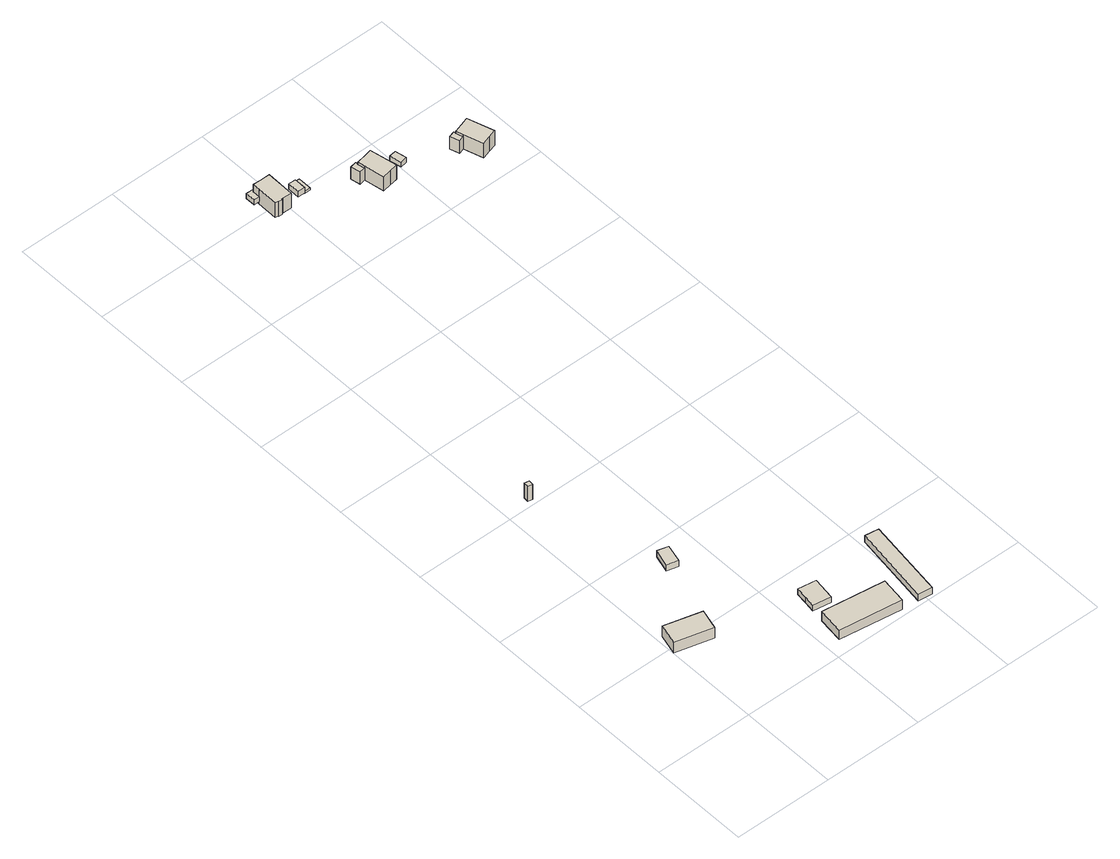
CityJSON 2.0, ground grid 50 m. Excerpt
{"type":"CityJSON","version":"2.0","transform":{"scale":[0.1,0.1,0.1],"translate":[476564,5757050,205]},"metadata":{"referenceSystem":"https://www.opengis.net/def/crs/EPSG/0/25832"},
"CityObjects":{
"building1":{"type":"Building","attributes":{"Gemeindeschluessel":"05766056","BezugspunktDach":"2000","function":"31001_2000","measuredHeight":7.56},"address":[{"country":"Germany","locality":"Oerlinghausen","thoroughfareNumber":"20","thoroughfareName":"Ravensberger Straße"}],"geometry":[{"type":"Solid","lod":"1","boundaries":[[[[0,1,2,3]],[[4,5,6,7]],[[4,7,3,2]],[[5,4,2,1]],[[6,5,1,0]],[[7,6,0,3]]]]}]},
"building2":{"type":"Building","attributes":{"Gemeindeschluessel":"05766056","BezugspunktDach":"2000","function":"51003_1201","measuredHeight":8.95},"address":[{"country":"Germany"}],"geometry":[{"type":"Solid","lod":"1","boundaries":[[[[8,9,10,11]],[[12,13,14,15]],[[12,15,11,10]],[[13,12,10,9]],[[14,13,9,8]],[[15,14,8,11]]]]}]},
"building3":{"type":"Building","attributes":{"Gemeindeschluessel":"05766056","BezugspunktDach":"2000","function":"31001_2611","measuredHeight":4.35},"address":[{"country":"Germany","locality":"Oerlinghausen","thoroughfareNumber":"22","thoroughfareName":"Ravensberger Straße"}],"geometry":[{"type":"Solid","lod":"1","boundaries":[[[[16,17,18,19]],[[20,21,22,23]],[[20,23,19,18]],[[21,20,18,17]],[[22,21,17,16]],[[23,22,16,19]]]]}]},
"building4":{"type":"Building","attributes":{"Gemeindeschluessel":"05766056","BezugspunktDach":"2000","function":"31001_2000","measuredHeight":3.25},"address":[{"country":"Germany","locality":"Oerlinghausen","thoroughfareNumber":"20","thoroughfareName":"Ravensberger Straße"}],"geometry":[{"type":"Solid","lod":"1","boundaries":[[[[24,25,26,27,28]],[[29,30,31,32,33]],[[29,33,28,27]],[[30,29,27,26]],[[31,30,26,25]],[[32,31,25,24]],[[33,32,24,28]]]]}]},
"building5":{"type":"Building","attributes":{"Gemeindeschluessel":"05766056","BezugspunktDach":"2000","function":"31001_2000","measuredHeight":5.63},"address":[{"country":"Germany","locality":"Oerlinghausen","thoroughfareNumber":"20","thoroughfareName":"Ravensberger Straße"}],"geometry":[{"type":"Solid","lod":"1","boundaries":[[[[34,35,36,37]],[[38,39,40,41]],[[38,41,37,36]],[[39,38,36,35]],[[40,39,35,34]],[[41,40,34,37]]]]}]},
"building6":{"type":"Building","attributes":{"Gemeindeschluessel":"05766056","BezugspunktDach":"2000","function":"31001_2000","measuredHeight":3.88},"address":[{"country":"Germany","locality":"Oerlinghausen","thoroughfareNumber":"20","thoroughfareName":"Ravensberger Straße"}],"geometry":[{"type":"Solid","lod":"1","boundaries":[[[[42,43,44,45]],[[46,47,48,49]],[[46,49,45,44]],[[47,46,44,43]],[[48,47,43,42]],[[49,48,42,45]]]]}]},
"building7":{"type":"Building","attributes":{"Gemeindeschluessel":"05766056","BezugspunktDach":"2000","function":"51009_1610","measuredHeight":2.99},"address":[{"country":"Germany"}],"geometry":[{"type":"Solid","lod":"1","boundaries":[[[[50,51,52,53,54,55]],[[56,57,58,59,60,61]],[[56,61,55,54]],[[57,56,54,53]],[[58,57,53,52]],[[59,58,52,51]],[[60,59,51,50]],[[61,60,50,55]]]]}]},
"building8":{"type":"Building","attributes":{"Gemeindeschluessel":"05766056","BezugspunktDach":"2000","function":"31001_1010","measuredHeight":10.15,"storeysAboveGround":2},"address":[{"country":"Germany","locality":"Oerlinghausen","thoroughfareNumber":"20","thoroughfareName":"Hanegge"}],"geometry":[{"type":"Solid","lod":"1","boundaries":[[[[62,63,64,65,66,67,68,69,70,71,72,73]],[[74,75,76,77,78,79,80,81,82,83,84,85]],[[74,85,73,72]],[[75,74,72,71]],[[76,75,71,70]],[[77,76,70,69]],[[78,77,69,68]],[[79,78,68,67]],[[80,79,67,66]],[[81,80,66,65]],[[82,81,65,64]],[[83,82,64,63]],[[84,83,63,62]],[[85,84,62,73]]]]}]},
"building9":{"type":"Building","attributes":{"Gemeindeschluessel":"05766056","BezugspunktDach":"2000","function":"31001_2463","measuredHeight":3.27,"storeysAboveGround":1},"address":[{"country":"Germany","locality":"Oerlinghausen","thoroughfareNumber":"20","thoroughfareName":"Hanegge"}],"geometry":[{"type":"Solid","lod":"1","boundaries":[[[[86,87,88,89]],[[90,91,92,93]],[[90,93,89,88]],[[91,90,88,87]],[[92,91,87,86]],[[93,92,86,89]]]]}]},
"building10":{"type":"Building","attributes":{"Gemeindeschluessel":"05766056","BezugspunktDach":"2000","function":"31001_2463","measuredHeight":1.03,"storeysAboveGround":1},"address":[{"country":"Germany","locality":"Oerlinghausen","thoroughfareNumber":"20","thoroughfareName":"Hanegge"}],"geometry":[{"type":"Solid","lod":"1","boundaries":[[[[94,95,96,97]],[[98,99,100,101]],[[98,101,97,96]],[[99,98,96,95]],[[100,99,95,94]],[[101,100,94,97]]]]}]},
"building11":{"type":"Building","attributes":{"Gemeindeschluessel":"05766056","function":"31001_1010"},"address":[{"country":"Germany","locality":"Oerlinghausen","thoroughfareNumber":"18","thoroughfareName":"Hanegge"}],"children":["building11-1","building11-2"]},
"building11-1":{"type":"BuildingPart","attributes":{"BezugspunktDach":"2000","measuredHeight":10},"parents":["building11"],"geometry":[{"type":"Solid","lod":"1","boundaries":[[[[102,103,104,105,106,107,108,109]],[[110,111,112,113,114,115,116,117]],[[110,117,109,108]],[[111,110,108,107]],[[112,111,107,106]],[[113,112,106,105]],[[114,113,105,104]],[[115,114,104,103]],[[116,115,103,102]],[[117,116,102,109]]]]}]},
"building11-2":{"type":"BuildingPart","attributes":{"BezugspunktDach":"2000","measuredHeight":7.31},"parents":["building11"],"geometry":[{"type":"Solid","lod":"1","boundaries":[[[[118,119,120,121,122,123]],[[124,125,126,113,112,111]],[[124,111,123,122]],[[125,124,122,121]],[[126,125,121,120]],[[113,126,120,119]],[[112,113,119,118]],[[111,112,118,123]]]]}]},
"building12":{"type":"Building","attributes":{"Gemeindeschluessel":"05766056","BezugspunktDach":"2000","function":"31001_2000","measuredHeight":2.85},"address":[{"country":"Germany","locality":"Oerlinghausen","thoroughfareNumber":"18","thoroughfareName":"Hanegge"}],"geometry":[{"type":"Solid","lod":"1","boundaries":[[[[127,128,129,130]],[[131,132,133,134]],[[131,134,130,129]],[[132,131,129,128]],[[133,132,128,127]],[[134,133,127,130]]]]}]},
"building13":{"type":"Building","attributes":{"Gemeindeschluessel":"05766056","function":"31001_1010"},"address":[{"country":"Germany","locality":"Oerlinghausen","thoroughfareNumber":"16","thoroughfareName":"Hanegge"}],"children":["building13-1","building13-2"]},
"building13-1":{"type":"BuildingPart","attributes":{"BezugspunktDach":"2000","measuredHeight":10.13},"parents":["building13"],"geometry":[{"type":"Solid","lod":"1","boundaries":[[[[135,136,137,138,139,140,141,142]],[[143,144,145,146,147,148,149,150]],[[143,150,142,141]],[[144,143,141,140]],[[145,144,140,139]],[[146,145,139,138]],[[147,146,138,137]],[[148,147,137,136]],[[149,148,136,135]],[[150,149,135,142]]]]}]},
"building13-2":{"type":"BuildingPart","attributes":{"BezugspunktDach":"2000","measuredHeight":7.42},"parents":["building13"],"geometry":[{"type":"Solid","lod":"1","boundaries":[[[[151,152,153,154,155,156]],[[157,158,159,146,145,144]],[[157,144,156,155]],[[158,157,155,154]],[[159,158,154,153]],[[146,159,153,152]],[[145,146,152,151]],[[144,145,151,156]]]]}]}
},
"vertices":[
[29,576,72],[2,473,72],[187,424,72],[215,526,72],[187,424,9],[2,473,9],[29,576,9],[215,526,9],
[121,1545,111],[117,1521,111],[141,1517,111],[145,1541,111],[141,1517,21],[117,1521,21],[121,1545,21],[145,1541,21],
[316,933,48],[292,846,48],[347,831,48],[370,919,48],[347,831,11],[292,846,11],[316,933,11],[370,919,11],
[610,380,47],[602,320,47],[594,266,47],[684,253,47],[701,366,47],[684,253,14],[594,266,14],[602,320,14],[610,380,14],[701,366,14],
[584,199,71],[566,69,71],[879,26,71],[897,156,71],[879,26,15],[566,69,15],[584,199,15],[897,156,15],
[1015,416,59],[958,15,59],[1027,5,59],[1083,406,59],[1027,5,20],[958,15,20],[1015,416,20],[1083,406,20],
[324,3523,165],[324,3474,165],[352,3474,165],[352,3512,165],[356,3512,165],[356,3523,165],[356,3512,135],[352,3512,135],[352,3474,135],[324,3474,135],[324,3523,135],[356,3523,135],
[396,3511,208],[356,3512,208],[352,3512,208],[352,3474,208],[350,3372,208],[367,3371,208],[367,3368,208],[385,3367,208],[385,3371,208],[394,3371,208],[438,3370,208],[440,3511,208],[438,3370,120],[394,3371,120],[385,3371,120],[385,3367,120],[367,3368,120],[367,3371,120],[350,3372,120],[352,3474,120],[352,3512,120],[356,3512,120],[396,3511,120],[440,3511,120],
[495,3450,163],[494,3390,163],[530,3389,163],[531,3449,163],[530,3389,130],[494,3390,130],[495,3450,130],[531,3449,130],
[533,3459,139],[531,3389,139],[561,3389,139],[562,3459,139],[561,3389,128],[531,3389,128],[533,3459,128],[562,3459,128],
[868,3194,218],[842,3329,218],[800,3321,218],[760,3314,218],[758,3314,218],[765,3278,218],[784,3178,218],[826,3186,218],[784,3178,132],[765,3278,132],[758,3314,132],[760,3314,132],[800,3321,132],[842,3329,132],[868,3194,132],[826,3186,132],
[758,3314,205],[760,3314,205],[758,3327,205],[726,3320,205],[736,3272,205],[765,3278,205],[736,3272,132],[726,3320,132],[758,3327,132],
[944,3288,174],[909,3282,174],[921,3224,174],[955,3230,174],[921,3224,146],[909,3282,146],[944,3288,146],[955,3230,146],
[1303,3068,222],[1262,3199,222],[1221,3186,222],[1182,3174,222],[1181,3174,222],[1191,3139,222],[1221,3043,222],[1262,3055,222],[1221,3043,134],[1191,3139,134],[1181,3174,134],[1182,3174,134],[1221,3186,134],[1262,3199,134],[1303,3068,134],[1262,3055,134],
[1181,3174,208],[1182,3174,208],[1179,3186,208],[1148,3177,208],[1163,3130,208],[1191,3139,208],[1163,3130,134],[1148,3177,134],[1179,3186,134]
]}
